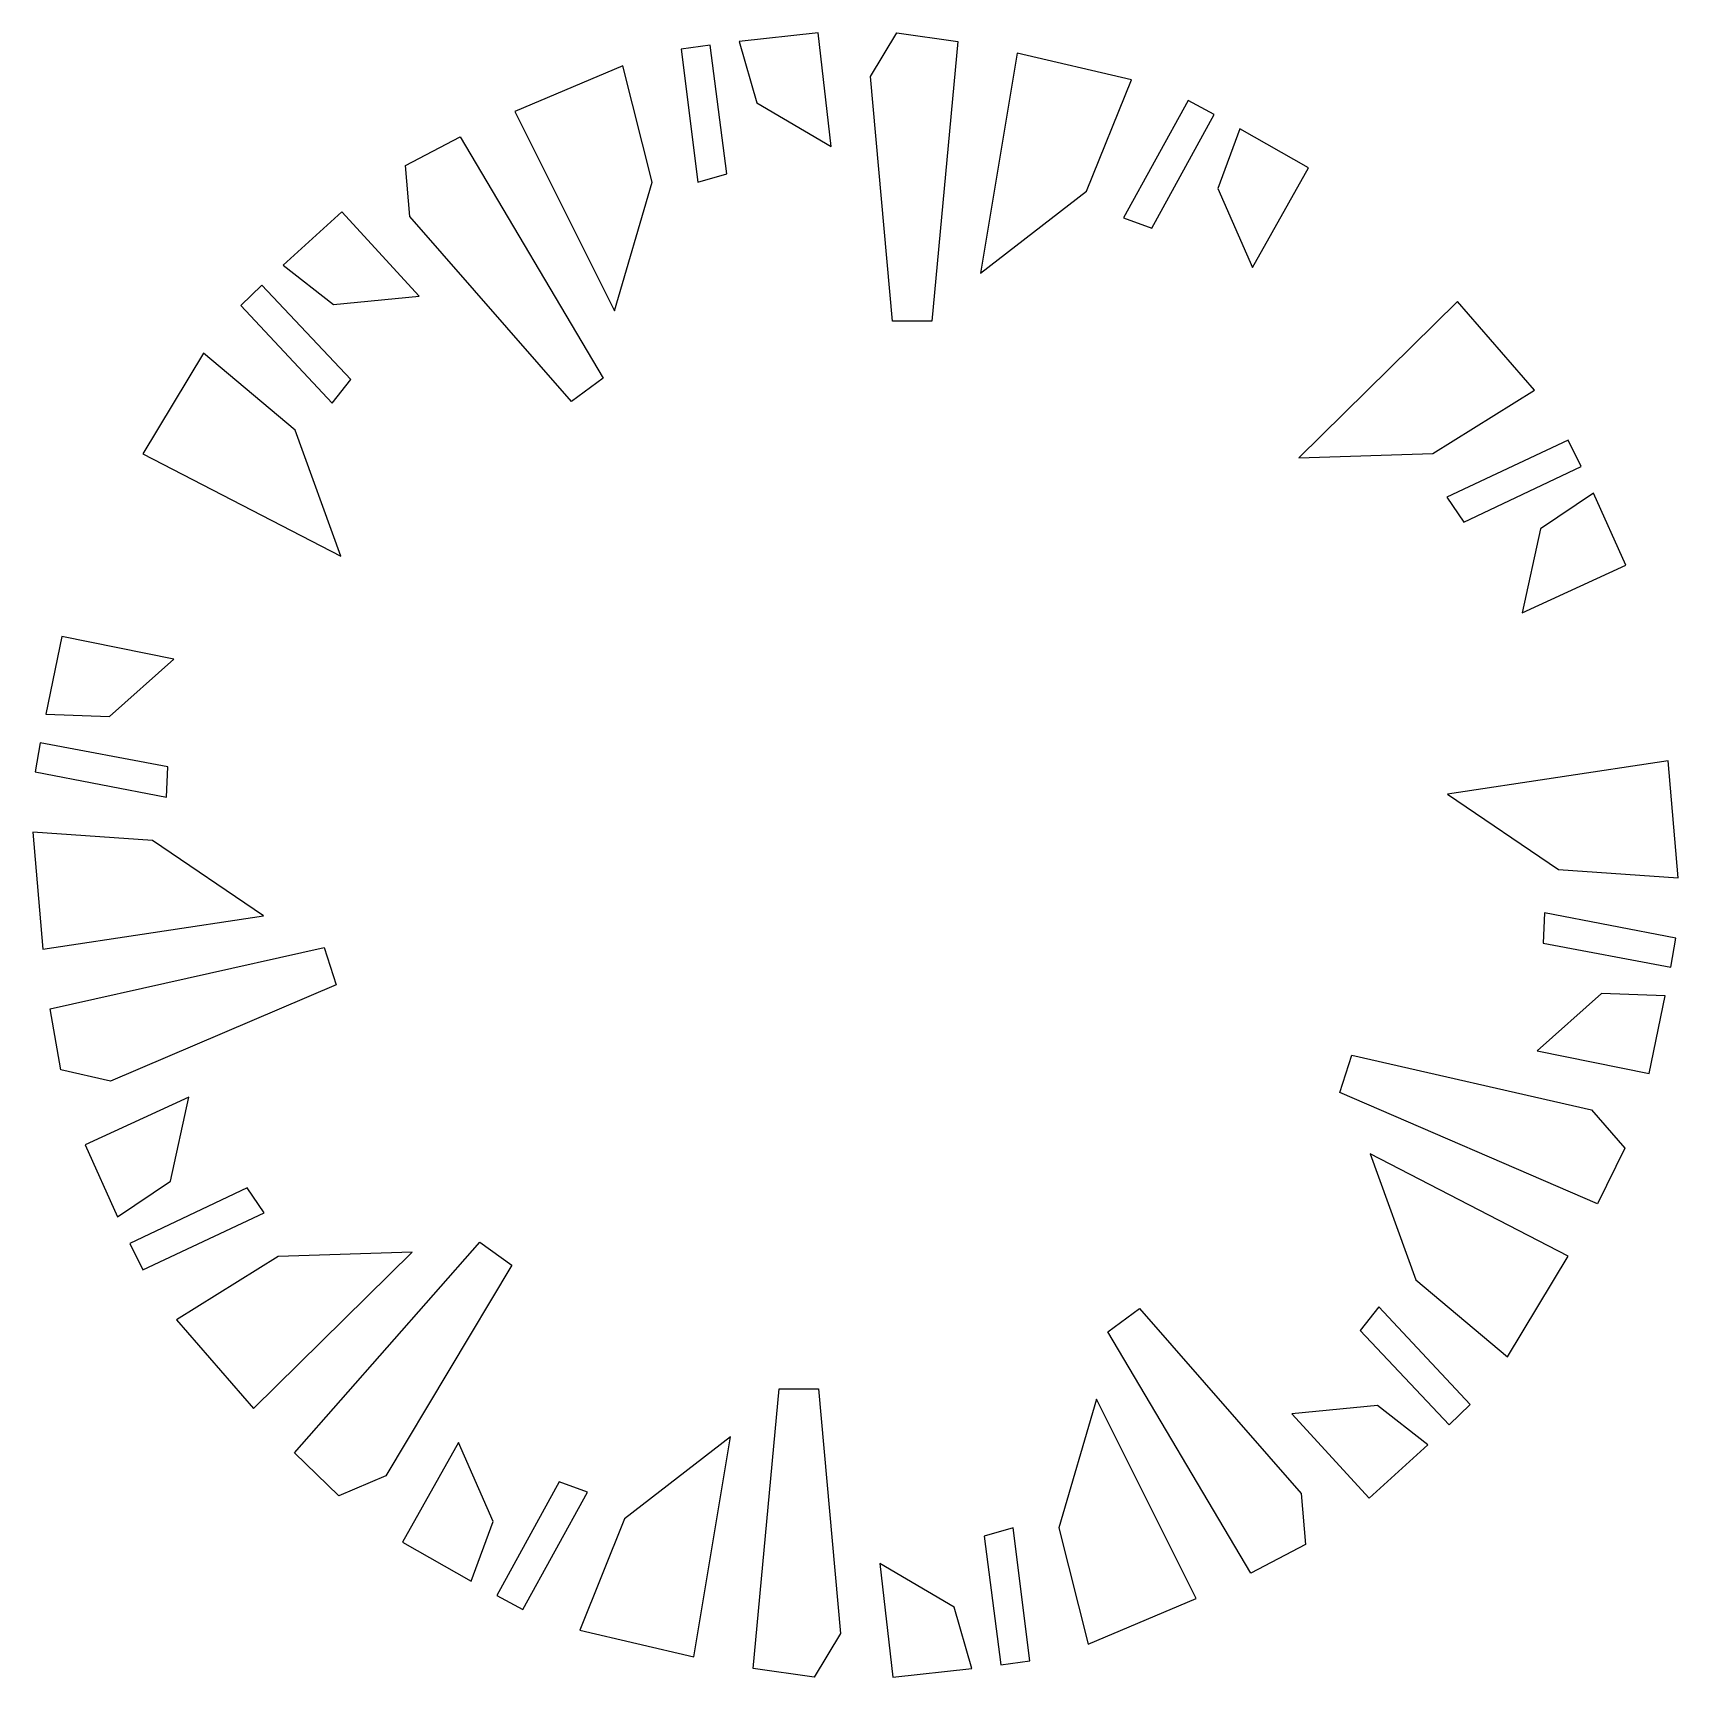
# Model space of a CAD drawing. Extents: x 26784.315 to 26785.311, y 38907.891 to 38908.886.
import ezdxf

# ---------------------------------------------------------------- set-up
doc = ezdxf.new("R2010")
doc.units = 0
doc.header["$LTSCALE"] = 50
doc.layers.get('0').update_dxf_attribs({"linetype": 'CONTINUOUS'})

msp = doc.modelspace()

# ---------------------------------------------------------------- linework, layer by layer
at = {"color": 0}
for p, q in [((26784.79009, 38908.8857), (26784.74246, 38908.88041)), ((26784.79803, 38908.81696), (26784.79009, 38908.8857)), ((26784.82185, 38908.85926), (26784.83773, 38908.8857)), ((26784.83773, 38908.8857), (26784.87478, 38908.88041)), ((26784.72488, 38908.87833), (26784.70727, 38908.87582)), ((26784.70727, 38908.87582), (26784.71734, 38908.79538)), ((26784.73495, 38908.80041), (26784.72488, 38908.87833)), ((26784.74246, 38908.88041), (26784.75304, 38908.8434)), ((26784.87478, 38908.88041), (26784.8589, 38908.71122)), ((26784.67204, 38908.86576), (26784.60662, 38908.83811)), ((26784.68966, 38908.79538), (26784.67204, 38908.86576)), ((26784.9105, 38908.87334), (26784.88844, 38908.74023)), ((26784.97968, 38908.85725), (26784.9105, 38908.87334)), ((26784.83508, 38908.71122), (26784.82185, 38908.85926)), ((26784.95256, 38908.78996), (26784.97968, 38908.85725)), ((26785.01409, 38908.84468), (26784.97495, 38908.77369)), ((26785.02981, 38908.83636), (26785.01409, 38908.84468)), ((26784.60662, 38908.83811), (26784.66701, 38908.71746)), ((26784.75304, 38908.8434), (26784.79803, 38908.81696)), ((26784.99216, 38908.76741), (26785.02981, 38908.83636)), ((26785.04525, 38908.82772), (26785.03206, 38908.79155)), ((26785.0869, 38908.80399), (26785.04525, 38908.82772)), ((26784.54049, 38908.80534), (26784.57357, 38908.82284)), ((26784.57357, 38908.82284), (26784.66017, 38908.67663)), ((26784.54318, 38908.77462), (26784.54049, 38908.80534)), ((26785.05292, 38908.74372), (26785.0869, 38908.80399)), ((26784.66701, 38908.71746), (26784.68966, 38908.79538)), ((26784.71734, 38908.79538), (26784.73495, 38908.80041)), ((26784.88844, 38908.74023), (26784.95256, 38908.78996)), ((26785.03206, 38908.79155), (26785.05292, 38908.74372)), ((26784.50195, 38908.77734), (26784.46652, 38908.74506)), ((26784.54877, 38908.7264), (26784.50195, 38908.77734)), ((26784.6409, 38908.66263), (26784.54318, 38908.77462)), ((26784.97495, 38908.77369), (26784.99216, 38908.76741)), ((26784.46652, 38908.74506), (26784.49684, 38908.72134)), ((26784.45352, 38908.73305), (26784.44075, 38908.72066)), ((26784.50747, 38908.67593), (26784.45352, 38908.73305)), ((26784.49684, 38908.72134), (26784.54877, 38908.7264)), ((26784.44075, 38908.72066), (26784.49617, 38908.66151)), ((26785.17704, 38908.72322), (26785.08096, 38908.62851)), ((26785.22355, 38908.66955), (26785.17704, 38908.72322)), ((26784.8589, 38908.71122), (26784.83508, 38908.71122)), ((26784.41816, 38908.69182), (26784.38149, 38908.631)), ((26784.47378, 38908.64524), (26784.41816, 38908.69182)), ((26784.49617, 38908.66151), (26784.50747, 38908.67593)), ((26784.66017, 38908.67663), (26784.6409, 38908.66263)), ((26785.16206, 38908.63105), (26785.22355, 38908.66955)), ((26784.50126, 38908.56889), (26784.47378, 38908.64524)), ((26785.244, 38908.63915), (26785.17062, 38908.60472)), ((26785.25184, 38908.62318), (26785.244, 38908.63915)), ((26784.38149, 38908.631), (26784.50126, 38908.56889)), ((26785.08096, 38908.62851), (26785.16206, 38908.63105)), ((26785.18084, 38908.58953), (26785.25184, 38908.62318)), ((26785.25924, 38908.60711), (26785.22732, 38908.58561)), ((26785.27899, 38908.56344), (26785.25924, 38908.60711)), ((26785.17062, 38908.60472), (26785.18084, 38908.58953)), ((26785.22732, 38908.58561), (26785.21608, 38908.53465)), ((26785.21608, 38908.53465), (26785.27899, 38908.56344)), ((26784.33253, 38908.52031), (26784.32284, 38908.47337)), ((26784.40035, 38908.50662), (26784.33253, 38908.52031)), ((26784.36131, 38908.472), (26784.40035, 38908.50662)), ((26784.32284, 38908.47337), (26784.36131, 38908.472)), ((26784.31938, 38908.45601), (26784.31633, 38908.43849)), ((26784.3966, 38908.44151), (26784.31938, 38908.45601)), ((26784.31633, 38908.43849), (26784.39594, 38908.4232)), ((26784.39594, 38908.4232), (26784.3966, 38908.44151)), ((26785.30445, 38908.44511), (26785.17104, 38908.42496)), ((26785.31053, 38908.37435), (26785.30445, 38908.44511)), ((26785.17104, 38908.42496), (26785.23815, 38908.37934)), ((26784.38739, 38908.39688), (26784.31501, 38908.40188)), ((26784.31501, 38908.40188), (26784.32109, 38908.33111)), ((26784.45449, 38908.35126), (26784.38739, 38908.39688)), ((26785.23815, 38908.37934), (26785.31053, 38908.37435)), ((26784.32109, 38908.33111), (26784.45449, 38908.35126)), ((26785.2296, 38908.35302), (26785.22893, 38908.33471)), ((26785.3092, 38908.33773), (26785.2296, 38908.35302)), ((26785.30615, 38908.32021), (26785.3092, 38908.33773)), ((26784.3254, 38908.29496), (26784.49122, 38908.33214)), ((26784.49122, 38908.33214), (26784.49858, 38908.30948)), ((26785.22893, 38908.33471), (26785.30615, 38908.32021)), ((26784.49858, 38908.30948), (26784.36187, 38908.25115)), ((26785.26423, 38908.30422), (26785.22518, 38908.2696)), ((26785.3027, 38908.30285), (26785.26423, 38908.30422)), ((26785.29301, 38908.25591), (26785.3027, 38908.30285)), ((26784.33182, 38908.25809), (26784.3254, 38908.29496)), ((26785.10581, 38908.24439), (26785.11317, 38908.26704)), ((26785.11317, 38908.26704), (26785.25805, 38908.23388)), ((26785.22518, 38908.2696), (26785.29301, 38908.25591)), ((26784.36187, 38908.25115), (26784.33182, 38908.25809)), ((26784.40946, 38908.24157), (26784.34654, 38908.21278)), ((26784.39822, 38908.19061), (26784.40946, 38908.24157)), ((26785.26181, 38908.17701), (26785.10581, 38908.24439)), ((26785.25805, 38908.23388), (26785.27829, 38908.21061)), ((26784.34654, 38908.21278), (26784.36629, 38908.16911)), ((26785.24405, 38908.14522), (26785.12427, 38908.20733)), ((26785.12427, 38908.20733), (26785.15175, 38908.13098)), ((26785.27829, 38908.21061), (26785.26181, 38908.17701)), ((26784.36629, 38908.16911), (26784.39822, 38908.19061)), ((26784.4447, 38908.1867), (26784.3737, 38908.15304)), ((26784.45492, 38908.1715), (26784.4447, 38908.1867)), ((26784.38153, 38908.13707), (26784.45492, 38908.1715)), ((26784.3737, 38908.15304), (26784.38153, 38908.13707)), ((26784.44849, 38908.053), (26784.54458, 38908.14771)), ((26784.54458, 38908.14771), (26784.46347, 38908.14517)), ((26784.47324, 38908.02628), (26784.58553, 38908.15382)), ((26784.58553, 38908.15382), (26784.6048, 38908.13982)), ((26784.46347, 38908.14517), (26784.40198, 38908.10667)), ((26784.6048, 38908.13982), (26784.52849, 38908.01228)), ((26785.20737, 38908.0844), (26785.24405, 38908.14522)), ((26785.15175, 38908.13098), (26785.20737, 38908.0844)), ((26784.96537, 38908.09959), (26784.98464, 38908.11359)), ((26784.98464, 38908.11359), (26785.08236, 38908.0016)), ((26785.12936, 38908.11471), (26785.11807, 38908.10029)), ((26785.18478, 38908.05556), (26785.12936, 38908.11471)), ((26784.40198, 38908.10667), (26784.44849, 38908.053)), ((26785.05197, 38907.95338), (26784.96537, 38908.09959)), ((26785.11807, 38908.10029), (26785.17201, 38908.04317)), ((26784.75076, 38907.89581), (26784.76664, 38908.065)), ((26784.76664, 38908.065), (26784.79045, 38908.065)), ((26784.79045, 38908.065), (26784.80369, 38907.91696)), ((26784.95852, 38908.05876), (26784.93588, 38907.98084)), ((26785.01891, 38907.93811), (26784.95852, 38908.05876)), ((26785.1287, 38908.05488), (26785.07676, 38908.04982)), ((26785.07676, 38908.04982), (26785.12359, 38907.99888)), ((26785.15902, 38908.03116), (26785.1287, 38908.05488)), ((26785.17201, 38908.04317), (26785.18478, 38908.05556)), ((26784.57262, 38908.0325), (26784.53864, 38907.97223)), ((26784.59348, 38907.98467), (26784.57262, 38908.0325)), ((26784.7371, 38908.03599), (26784.67298, 38907.98626)), ((26784.71504, 38907.90288), (26784.7371, 38908.03599)), ((26785.12359, 38907.99888), (26785.15902, 38908.03116)), ((26784.5001, 38908.00023), (26784.47324, 38908.02628)), ((26784.52849, 38908.01228), (26784.5001, 38908.00023)), ((26784.63338, 38908.00881), (26784.59572, 38907.93986)), ((26784.65058, 38908.00253), (26784.63338, 38908.00881)), ((26784.61145, 38907.93154), (26784.65058, 38908.00253)), ((26785.08236, 38908.0016), (26785.08505, 38907.97088)), ((26784.58028, 38907.9485), (26784.59348, 38907.98467)), ((26784.67298, 38907.98626), (26784.64586, 38907.91897)), ((26784.9082, 38907.98084), (26784.89058, 38907.97581)), ((26784.91826, 38907.90041), (26784.9082, 38907.98084)), ((26784.93588, 38907.98084), (26784.95349, 38907.91046)), ((26784.53864, 38907.97223), (26784.58028, 38907.9485)), ((26784.89058, 38907.97581), (26784.90065, 38907.89789)), ((26785.08505, 38907.97088), (26785.05197, 38907.95338)), ((26784.87249, 38907.93282), (26784.8275, 38907.95926)), ((26784.8275, 38907.95926), (26784.83544, 38907.89052)), ((26784.59572, 38907.93986), (26784.61145, 38907.93154)), ((26784.95349, 38907.91046), (26785.01891, 38907.93811)), ((26784.88308, 38907.89581), (26784.87249, 38907.93282)), ((26784.64586, 38907.91897), (26784.71504, 38907.90288)), ((26784.80369, 38907.91696), (26784.78781, 38907.89052)), ((26784.90065, 38907.89789), (26784.91826, 38907.90041)), ((26784.78781, 38907.89052), (26784.75076, 38907.89581)), ((26784.83544, 38907.89052), (26784.88308, 38907.89581))]:
    msp.add_line(p, q, dxfattribs=at)

doc.saveas('drawing.dxf')
